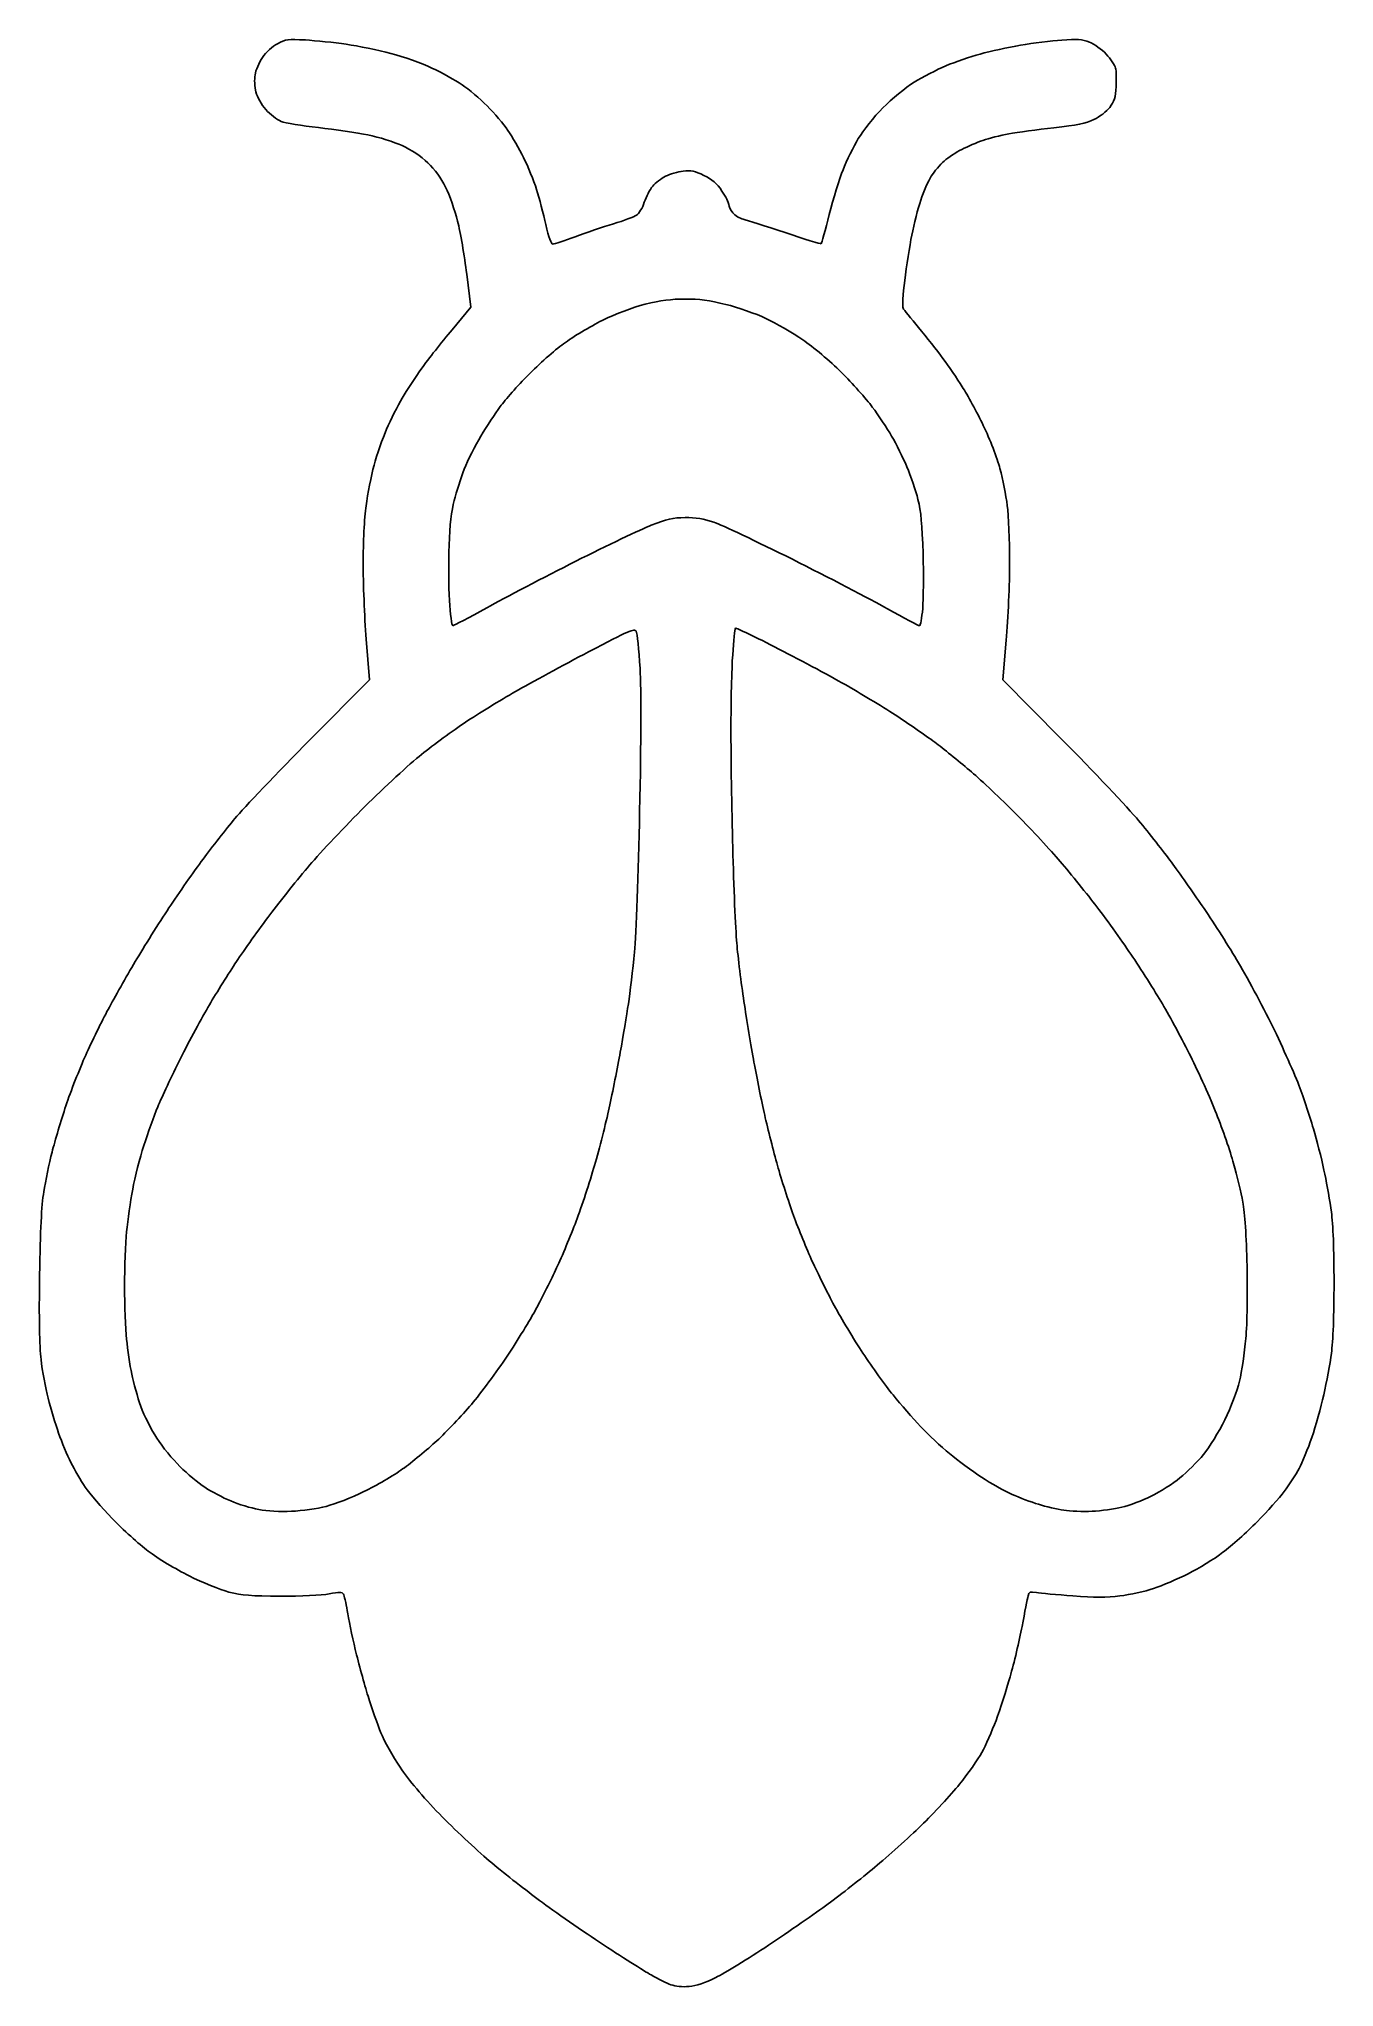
# Model space of a CAD drawing. Extents: x 0 to 49.8, y -0.1 to 74.9.
import ezdxf

# ---------------------------------------------------------------- set-up
doc = ezdxf.new("R2010")
doc.units = 0
doc.layers.add('Layer_1', color=7, linetype='CONTINUOUS')

msp = doc.modelspace()

# ---------------------------------------------------------------- linework, layer by layer
at = {"layer": 'Layer_1', "color": 7}
for points in [[(15.912385, 63.68751), (16.639727, 64.556664), (16.47962, 65.828184)], [(10.450609, 47.922804), (12.731787, 50.229091), (12.611104, 51.790683)], [(37.227756, 51.745018), (37.093416, 50.228257), (39.341367, 47.960613)], [(24.332688, 0.036722), (24.332737, 0.036592)]]:
    msp.add_lwpolyline(points, dxfattribs=at)
for points in [[(17.251131, 52.996392)], [(11.07325, 18.435525)], [(41.675367, 18.402215)]]:
    msp.add_lwpolyline(points, close=True, dxfattribs=at)
for points in [[(8.621481, 74.155974), (8.762807, 74.364839), (8.99819, 74.581312), (9.20296, 74.690735)], [(9.20296, 74.690735), (9.518148, 74.859163), (9.607898, 74.871036), (10.273296, 74.832323)], [(10.273296, 74.832323), (10.672761, 74.809083), (11.378036, 74.734943), (11.840574, 74.667563)], [(11.840574, 74.667563), (12.303112, 74.600183), (13.077195, 74.441473), (13.560758, 74.314866)], [(13.560758, 74.314866), (14.04432, 74.18826), (14.753815, 73.936465), (15.137411, 73.755321)], [(34.906026, 73.838952), (35.255196, 73.986526), (35.850516, 74.190876), (36.228956, 74.293064)], [(36.228956, 74.293064), (36.607396, 74.395252), (37.304836, 74.546694), (37.778827, 74.629602)], [(37.778827, 74.629602), (38.252817, 74.712512), (38.965807, 74.803203), (39.363237, 74.831139)], [(39.363237, 74.831139), (39.948237, 74.872259), (40.150587, 74.857209), (40.425837, 74.752089)], [(40.425837, 74.752089), (40.617837, 74.678759), (40.900427, 74.476215), (41.075077, 74.286748)], [(41.075077, 74.286748), (41.245167, 74.102224), (41.406547, 73.86271), (41.433707, 73.754495)], [(8.369914, 72.833805), (8.322424, 73.022413), (8.306174, 73.318102), (8.333804, 73.490892)], [(8.333804, 73.490892), (8.361434, 73.663683), (8.490889, 73.962969), (8.621481, 74.155974)], [(15.137411, 73.755321), (15.521006, 73.574178), (16.043701, 73.284147), (16.298954, 73.110808)], [(33.682786, 73.205942), (34.006396, 73.406523), (34.556856, 73.691377), (34.906026, 73.838952)], [(41.433707, 73.754495), (41.460907, 73.646281), (41.470007, 73.325519), (41.453907, 73.041693)], [(8.751909, 72.155012), (8.578552, 72.351954), (8.420546, 72.632727), (8.369914, 72.833805)], [(16.298954, 73.110808), (16.554207, 72.937469), (16.988686, 72.570011), (17.264462, 72.294234)], [(32.482776, 72.221257), (32.819166, 72.562253), (33.359176, 73.005361), (33.682786, 73.205942)], [(41.453907, 73.041693), (41.430107, 72.619531), (41.385407, 72.474026), (41.208347, 72.241932)], [(9.3355, 71.704062), (9.177129, 71.767352), (8.914513, 71.970284), (8.751909, 72.155012)], [(17.264462, 72.294234), (17.540239, 72.018458), (17.898799, 71.596963), (18.061263, 71.357579)], [(31.539705, 71.039654), (31.722006, 71.348541), (32.146386, 71.880262), (32.482776, 72.221257)], [(41.208347, 72.241932), (41.088807, 72.085195), (40.815737, 71.873423), (40.598217, 71.76875)], [(10.770236, 71.461033), (10.139502, 71.531403), (9.49387, 71.640768), (9.3355, 71.704062)], [(12.677008, 71.180632), (12.259017, 71.264482), (11.40097, 71.390661), (10.770236, 71.461033)], [(13.99448, 70.770604), (13.687861, 70.912271), (13.094999, 71.096783), (12.677008, 71.180632)], [(18.061263, 71.357579), (18.223727, 71.118195), (18.494821, 70.647104), (18.663693, 70.310713)], [(37.330646, 71.222298), (37.006376, 71.160788), (36.556256, 71.046871), (36.330376, 70.969158)], [(39.062357, 71.456711), (38.434187, 71.389301), (37.654927, 71.283811), (37.330646, 71.222298)], [(40.598217, 71.76875), (40.293787, 71.62226), (39.945397, 71.551477), (39.062357, 71.456711)], [(14.976244, 70.111767), (14.720617, 70.353527), (14.330367, 70.615414), (13.99448, 70.770604)], [(30.952635, 69.843978), (31.093225, 70.192713), (31.357415, 70.730767), (31.539705, 71.039654)], [(35.522856, 70.626767), (35.304596, 70.516167), (34.998296, 70.313799), (34.842206, 70.177062)], [(36.330376, 70.969158), (36.104496, 70.891448), (35.741106, 70.737368), (35.522856, 70.626767)], [(15.666419, 69.16963), (15.492054, 69.52431), (15.254462, 69.848638), (14.976244, 70.111767)], [(18.663693, 70.310713), (18.832565, 69.974322), (19.056781, 69.423863), (19.16195, 69.087471)], [(24.126064, 69.591987), (24.291846, 69.676567), (24.59591, 69.765708), (24.80176, 69.790088)], [(24.80176, 69.790088), (25.110903, 69.826698), (25.250143, 69.798188), (25.601902, 69.626058)], [(30.420835, 68.119793), (30.572735, 68.71936), (30.812045, 69.495243), (30.952635, 69.843978)], [(34.842206, 70.177062), (34.686106, 70.040325), (34.462436, 69.777431), (34.345166, 69.592853)], [(16.125916, 67.86423), (16.019437, 68.284719), (15.812663, 68.872149), (15.666419, 69.16963)], [(19.16195, 69.087471), (19.26712, 68.75108), (19.428846, 68.140415), (19.521343, 67.730438)], [(23.308293, 68.590009), (23.379083, 68.80315), (23.524227, 69.08119), (23.630826, 69.207875)], [(23.630826, 69.207875), (23.737425, 69.334561), (23.960282, 69.507411), (24.126064, 69.591987)], [(25.601902, 69.626058), (25.919991, 69.470431), (26.094829, 69.318125), (26.292737, 69.024248)], [(26.292737, 69.024248), (26.438468, 68.80785), (26.557703, 68.574771), (26.557703, 68.506294)], [(34.345166, 69.592853), (34.227886, 69.408276), (34.045956, 68.995431), (33.940876, 68.675422)], [(23.009792, 68.091233), (23.103172, 68.152423), (23.237499, 68.376868), (23.308293, 68.590009)], [(26.557703, 68.506294), (26.557703, 68.437814), (26.626933, 68.293785), (26.71154, 68.18622)], [(26.71154, 68.18622), (26.79615, 68.078656), (26.976769, 67.966727), (27.112916, 67.937489)], [(33.940876, 68.675422), (33.835796, 68.355412), (33.681026, 67.74955), (33.596936, 67.32906)], [(16.47962, 65.828184), (16.39156, 66.52752), (16.232394, 67.44374), (16.125916, 67.86423)], [(19.521343, 67.730438), (19.635535, 67.2243), (19.72374, 66.985025), (19.796127, 66.985025)], [(20.649944, 67.265432), (21.060908, 67.419656), (21.721794, 67.643523), (22.118579, 67.762913)], [(22.118579, 67.762913), (22.515364, 67.882303), (22.91641, 68.030047), (23.009792, 68.091233)], [(27.112916, 67.937489), (27.249062, 67.908249), (27.973045, 67.678178), (28.721765, 67.426214)], [(30.113865, 66.998885), (30.130765, 67.015815), (30.268935, 67.520226), (30.420835, 68.119793)], [(19.796127, 66.985025), (19.854767, 66.985025), (20.23898, 67.111208), (20.649944, 67.265432)], [(28.721765, 67.426214), (29.470485, 67.174249), (30.096935, 66.981951), (30.113865, 66.998885)], [(33.596936, 67.32906), (33.512836, 66.908571), (33.389976, 66.124544), (33.323886, 65.586777)], [(33.323886, 65.586777), (33.257786, 65.049012), (33.229186, 64.56736), (33.260186, 64.516441)], [(23.346671, 64.668296), (22.836524, 64.540073), (22.233615, 64.313023), (21.692609, 64.045389)], [(24.875723, 64.870656), (24.346123, 64.870197), (23.932019, 64.815416), (23.346671, 64.668296)], [(26.438452, 64.664601), (25.823967, 64.816416), (25.409301, 64.871092), (24.875723, 64.870656)], [(27.983543, 64.122257), (27.593779, 64.30689), (26.898487, 64.550945), (26.438452, 64.664601)], [(33.260186, 64.516441), (33.291286, 64.465521), (33.560366, 64.131429), (33.858256, 63.774013)], [(14.748064, 62.207921), (14.988403, 62.543661), (15.512347, 63.209476), (15.912385, 63.68751)], [(21.692609, 64.045389), (21.224389, 63.813762), (20.553517, 63.41159), (20.201783, 63.151674)], [(29.402465, 63.302426), (29.011825, 63.568699), (28.373305, 63.937624), (27.983543, 64.122257)], [(33.858256, 63.774013), (34.156136, 63.416597), (34.575146, 62.88334), (34.789376, 62.588998)], [(20.201783, 63.151674), (19.850049, 62.891757), (19.235432, 62.348319), (18.835967, 61.944033)], [(30.883045, 62.053766), (30.459365, 62.474255), (29.793105, 63.036152), (29.402465, 63.302426)], [(13.996596, 61.061132), (14.169565, 61.356126), (14.507726, 61.872182), (14.748064, 62.207921)], [(34.789376, 62.588998), (35.003616, 62.294655), (35.340546, 61.802648), (35.538126, 61.49565)], [(18.835967, 61.944033), (18.436502, 61.539748), (17.954851, 60.994977), (17.765631, 60.733431)], [(32.076876, 60.715845), (31.843946, 61.031212), (31.306725, 61.633276), (30.883045, 62.053766)], [(35.538126, 61.49565), (35.735696, 61.188651), (36.099836, 60.51778), (36.347326, 60.004823)], [(13.397668, 59.867562), (13.554109, 60.229031), (13.823627, 60.766138), (13.996596, 61.061132)], [(17.765631, 60.733431), (17.57641, 60.471885), (17.242452, 59.962635), (17.0235, 59.601764)], [(32.819586, 59.597631), (32.644026, 59.897281), (32.309806, 60.400477), (32.076876, 60.715845)], [(36.347326, 60.004823), (36.594806, 59.491867), (36.883156, 58.745342), (36.988086, 58.345877)], [(12.913224, 58.476199), (13.023227, 58.87998), (13.241226, 59.506094), (13.397668, 59.867562)], [(17.0235, 59.601764), (16.804548, 59.240894), (16.517381, 58.66552), (16.385352, 58.323156)], [(33.408906, 58.412616), (33.260336, 58.764725), (32.995146, 59.297982), (32.819586, 59.597631)], [(12.603312, 56.916289), (12.663762, 57.370459), (12.803222, 58.072418), (12.913224, 58.476199)], [(16.385352, 58.323156), (16.253323, 57.980792), (16.077119, 57.441588), (15.993788, 57.124926)], [(33.833156, 57.160798), (33.748356, 57.497189), (33.557466, 58.060507), (33.408906, 58.412616)], [(36.988086, 58.345877), (37.093026, 57.946412), (37.218536, 57.309944), (37.267006, 56.931504)], [(15.993788, 57.124926), (15.890928, 56.734049), (15.828625, 56.180946), (15.799755, 55.402388)], [(34.028376, 55.085453), (33.997276, 56.192221), (33.949676, 56.698332), (33.833156, 57.160798)], [(12.491912, 54.721401), (12.49273, 55.47442), (12.542862, 56.46212), (12.603312, 56.916289)], [(23.576049, 56.170594), (24.184373, 56.412861), (24.395488, 56.460334), (24.875743, 56.462859)], [(24.875743, 56.462859), (25.282519, 56.464959), (25.604649, 56.413459), (25.984307, 56.285481)], [(25.984307, 56.285481), (26.27865, 56.186261), (27.637595, 55.544296), (29.004185, 54.858883)], [(37.267006, 56.931504), (37.315506, 56.553064), (37.356706, 55.572559), (37.358606, 54.752605)], [(20.67085, 54.784037), (21.869245, 55.387556), (23.176584, 56.011507), (23.576049, 56.170594)], [(12.611104, 51.790683), (12.544724, 52.649559), (12.491091, 53.968382), (12.491912, 54.721401)], [(15.799755, 55.402388), (15.776365, 54.771654), (15.782535, 53.816951), (15.813475, 53.280827)], [(17.251148, 52.996392), (17.933589, 53.376077), (19.472455, 54.180517), (20.67085, 54.784037)], [(29.004185, 54.858883), (30.370775, 54.173469), (32.014786, 53.318687), (32.657556, 52.959366)], [(34.014676, 52.963892), (34.044776, 53.325703), (34.050976, 54.280405), (34.028376, 55.085453)], [(37.358606, 54.752605), (37.360606, 53.924732), (37.302406, 52.587291), (37.227756, 51.745018)], [(15.813475, 53.280827), (15.844405, 52.744703), (15.901355, 52.306056), (15.940022, 52.306056)], [(15.940022, 52.306056), (15.978692, 52.306056), (16.56869, 52.616708), (17.251131, 52.996392)], [(32.657556, 52.959366), (33.300316, 52.600046), (33.856286, 52.306056), (33.893046, 52.306056)], [(33.893046, 52.306056), (33.929846, 52.306056), (33.984546, 52.602083), (34.014676, 52.963892)], [(22.995302, 52.095267), (22.930922, 52.210302), (22.7156, 52.116847), (21.16586, 51.301275)], [(23.142133, 50.663759), (23.101503, 51.379379), (23.035433, 52.023558), (22.995302, 52.095267)], [(26.814563, 52.206089), (26.792253, 52.183779), (26.743823, 51.72409), (26.706929, 51.184554)], [(28.483945, 51.408187), (27.588093, 51.869341), (26.836871, 52.228397), (26.814563, 52.206089)], [(21.16586, 51.301275), (20.199798, 50.79287), (18.933632, 50.104782), (18.35216, 49.772191)], [(26.706929, 51.184554), (26.670039, 50.645019), (26.639609, 49.36069), (26.639309, 48.33049)], [(31.144875, 49.977228), (30.577215, 50.303101), (29.379795, 50.947033), (28.483945, 51.408187)], [(23.128453, 45.157737), (23.187163, 47.977541), (23.191663, 49.791222), (23.142133, 50.663759)], [(18.35216, 49.772191), (17.770687, 49.4396), (16.905859, 48.908362), (16.430318, 48.591663)], [(33.053976, 48.809959), (32.571636, 49.126084), (31.712536, 49.651355), (31.144875, 49.977228)], [(34.544796, 47.77237), (34.207186, 48.02692), (33.536316, 48.493835), (33.053976, 48.809959)], [(16.430318, 48.591663), (15.954777, 48.274964), (15.191995, 47.717446), (14.735246, 47.352732)], [(26.639309, 48.33049), (26.639003, 47.300291), (26.670239, 45.24832), (26.708709, 43.770554)], [(39.341367, 47.960613), (40.577747, 46.713409), (41.917717, 45.297327), (42.319087, 44.813764)], [(7.563349, 44.890218), (7.896694, 45.289683), (9.195961, 46.654346), (10.450609, 47.922804)], [(14.735246, 47.352732), (14.278497, 46.98802), (13.300136, 46.086917), (12.561111, 45.350283)], [(35.887346, 46.683494), (35.486556, 47.027826), (34.882416, 47.51782), (34.544796, 47.77237)], [(37.560927, 45.110629), (37.041246, 45.631372), (36.288126, 46.339161), (35.887346, 46.683494)], [(12.561111, 45.350283), (11.822085, 44.613649), (10.863511, 43.598104), (10.430946, 43.093516)], [(22.926594, 39.750729), (22.991974, 40.438219), (23.078386, 42.752957), (23.128453, 45.157737)], [(39.222067, 43.331204), (38.828127, 43.789145), (38.080617, 44.589886), (37.560927, 45.110629)], [(6.333746, 43.322939), (6.676684, 43.785478), (7.230006, 44.490753), (7.563349, 44.890218)], [(42.319087, 44.813764), (42.720457, 44.330201), (43.288588, 43.607724), (43.581608, 43.208259)], [(26.708709, 43.770554), (26.747179, 42.292786), (26.81699, 40.641409), (26.863849, 40.100829)], [(5.022977, 41.44985), (5.400962, 42.01751), (5.990809, 42.8604), (6.333746, 43.322939)], [(10.430946, 43.093516), (9.998381, 42.588928), (9.309374, 41.728837), (8.899821, 41.1822)], [(40.640117, 41.591278), (40.254127, 42.090295), (39.616007, 42.873263), (39.222067, 43.331204)], [(43.581608, 43.208259), (43.874618, 42.808794), (44.408588, 42.051913), (44.768208, 41.526301)], [(3.72506, 39.385629), (4.060928, 39.953289), (4.644991, 40.882189), (5.022977, 41.44985)], [(42.023457, 39.671599), (41.648607, 40.228399), (41.026097, 41.092259), (40.640117, 41.591278)], [(44.768208, 41.526301), (45.127818, 41.000689), (45.722688, 40.071789), (46.090148, 39.462079)], [(8.899821, 41.1822), (8.490266, 40.635559), (7.914987, 39.827079), (7.621423, 39.385559)], [(22.694711, 37.762959), (22.759371, 38.195069), (22.863721, 39.089569), (22.926594, 39.750729)], [(26.863849, 40.100829), (26.910709, 39.560249), (27.034871, 38.550289), (27.139766, 37.856479)], [(2.685064, 37.548709), (2.921193, 37.991349), (3.389191, 38.817969), (3.72506, 39.385629)], [(7.621423, 39.385559), (7.327859, 38.944049), (6.858258, 38.195209), (6.577866, 37.721479)], [(43.233808, 37.763279), (42.942967, 38.256059), (42.398307, 39.114799), (42.023457, 39.671599)], [(46.090148, 39.462079), (46.457598, 38.852369), (47.078218, 37.699849), (47.469288, 36.900918)], [(1.82395, 35.790298), (2.061434, 36.314768), (2.448935, 37.106058), (2.685064, 37.548709)], [(6.577866, 37.721479), (6.297475, 37.247748), (5.797149, 36.318848), (5.466033, 35.657258)], [(22.384601, 35.906968), (22.4905, 36.495658), (22.630049, 37.330848), (22.694711, 37.762959)], [(27.139766, 37.856479), (27.244662, 37.162678), (27.417779, 36.113358), (27.52447, 35.524678)], [(44.326118, 35.737278), (44.016198, 36.358798), (43.524658, 37.270498), (43.233808, 37.763279)], [(47.469288, 36.900918), (47.860368, 36.101988), (48.333758, 35.035478), (48.521268, 34.530888)], [(1.060189, 33.842818), (1.242774, 34.389448), (1.586466, 35.265818), (1.82395, 35.790298)], [(5.466033, 35.657258), (5.134916, 34.995668), (4.743476, 34.161938), (4.596167, 33.804518)], [(21.959305, 33.766298), (22.087319, 34.354978), (22.278703, 35.318288), (22.384601, 35.906968)], [(27.52447, 35.524678), (27.631162, 34.935988), (27.817185, 34.017918), (27.937855, 33.484518)], [(45.314878, 33.531418), (45.080988, 34.123128), (44.636048, 35.115768), (44.326118, 35.737278)], [(48.521268, 34.530888), (48.708768, 34.026298), (48.969089, 33.235018), (49.099749, 32.772478)], [(0.528687, 32.060098), (0.638428, 32.493958), (0.877604, 33.296178), (1.060189, 33.842818)], [(4.596167, 33.804518), (4.448858, 33.447108), (4.206424, 32.776238), (4.057425, 32.313698)], [(21.395035, 31.549167), (21.57737, 32.179908), (21.831291, 33.177608), (21.959305, 33.766298)], [(27.937855, 33.484518), (28.058525, 32.951108), (28.279915, 32.079358), (28.429845, 31.547277)], [(45.975388, 31.620097), (45.845998, 32.079618), (45.548768, 32.939708), (45.314878, 33.531418)], [(4.057425, 32.313698), (3.908426, 31.851158), (3.715722, 31.094277), (3.629194, 30.631737)], [(49.099749, 32.772478), (49.230409, 32.309938), (49.403549, 31.604657), (49.484489, 31.205197)], [(0.208042, 30.531047), (0.274652, 30.938177), (0.418946, 31.626247), (0.528687, 32.060098)], [(20.684998, 29.399807), (20.893184, 29.951227), (21.212701, 30.918437), (21.395035, 31.549167)], [(28.429845, 31.547277), (28.579765, 31.015207), (28.857915, 30.150937), (29.047955, 29.626677)], [(46.330698, 30.134767), (46.264698, 30.492187), (46.104788, 31.160587), (45.975388, 31.620097)], [(49.484489, 31.205197), (49.565389, 30.805737), (49.677869, 30.152067), (49.734359, 29.752597)], [(0.049349, 27.328377), (0.075649, 29.051597), (0.123289, 30.013037), (0.208042, 30.531047)], [(3.629194, 30.631737), (3.542664, 30.169197), (3.436823, 29.434477), (3.393988, 28.999017)], [(46.491178, 27.683857), (46.465578, 28.823147), (46.406678, 29.723697), (46.330698, 30.134767)], [(19.934891, 27.603177), (20.139263, 28.039907), (20.476812, 28.848397), (20.684998, 29.399807)], [(29.047955, 29.626677), (29.237985, 29.102427), (29.562355, 28.305607), (29.768775, 27.855967)], [(49.734359, 29.752597), (49.799059, 29.294997), (49.837049, 28.290907), (49.837049, 27.038527)], [(3.393988, 28.999017), (3.351158, 28.563567), (3.316708, 27.617467), (3.317428, 26.896577)], [(29.768775, 27.855967), (29.975195, 27.406327), (30.356055, 26.642797), (30.615135, 26.159227)], [(0.102789, 24.083046), (0.041789, 24.607736), (0.024169, 25.678066), (0.049349, 27.328377)], [(19.153724, 26.044587), (19.378993, 26.465067), (19.730518, 27.166437), (19.934891, 27.603177)], [(46.444078, 24.892996), (46.496678, 25.488326), (46.515478, 26.600557), (46.491178, 27.683857)], [(49.837049, 27.038527), (49.837049, 25.809706), (49.798549, 24.773456), (49.736119, 24.324466)], [(3.317428, 26.896577), (3.318155, 26.175687), (3.352618, 25.259026), (3.394008, 24.859566)], [(18.030291, 24.209716), (18.42291, 24.798406), (18.928455, 25.624096), (19.153724, 26.044587)], [(30.615135, 26.159227), (30.874215, 25.675666), (31.370175, 24.849976), (31.717266, 24.324366)], [(3.394008, 24.859566), (3.435398, 24.460096), (3.524708, 23.858036), (3.592474, 23.521646)], [(46.202938, 23.253696), (46.287438, 23.610926), (46.395948, 24.348606), (46.444078, 24.892996)], [(0.377965, 22.591356), (0.276677, 22.981196), (0.152848, 23.652456), (0.102789, 24.083046)], [(16.659073, 22.358366), (17.020625, 22.787926), (17.637672, 23.621036), (18.030291, 24.209716)], [(31.717266, 24.324366), (32.064366, 23.798756), (32.584716, 23.076276), (32.873606, 22.718866)], [(49.736119, 24.324466), (49.680619, 23.924996), (49.548939, 23.206536), (49.443509, 22.727886)], [(3.592474, 23.521646), (3.660244, 23.185256), (3.818715, 22.624916), (3.944642, 22.276446)], [(45.633738, 21.763206), (45.877838, 22.257176), (46.112708, 22.872196), (46.202938, 23.253696)], [(0.781518, 21.249536), (0.660852, 21.597696), (0.479253, 22.201516), (0.377965, 22.591356)], [(32.873606, 22.718866), (33.162486, 22.361446), (33.638866, 21.816316), (33.932216, 21.507466)], [(49.443509, 22.727886), (49.338089, 22.249236), (49.131119, 21.509556), (48.983569, 21.084156)], [(3.944642, 22.276446), (4.070568, 21.927986), (4.346592, 21.377876), (4.558029, 21.053986)], [(15.328396, 20.956396), (15.698718, 21.297916), (16.297523, 21.928796), (16.659073, 22.358366)], [(44.811778, 20.427286), (45.035288, 20.699506), (45.405168, 21.300666), (45.633738, 21.763206)], [(1.251541, 20.119565), (1.113694, 20.392886), (0.902184, 20.901376), (0.781518, 21.249536)], [(4.558029, 21.053986), (4.769465, 20.730096), (5.169991, 20.239896), (5.448088, 19.964655)], [(33.932216, 21.507466), (34.225566, 21.198616), (34.724726, 20.730106), (35.041466, 20.466346)], [(48.983569, 21.084156), (48.836018, 20.658756), (48.614618, 20.121475), (48.491568, 19.890205)], [(14.012354, 19.872555), (14.365855, 20.127145), (14.958075, 20.614876), (15.328396, 20.956396)], [(35.041466, 20.466346), (35.358206, 20.202586), (35.914796, 19.793185), (36.278336, 19.556565)], [(43.910448, 19.529875), (44.182668, 19.751235), (44.588268, 20.155065), (44.811778, 20.427286)], [(1.80275, 19.179515), (1.637431, 19.423225), (1.389387, 19.846255), (1.251541, 20.119565)], [(5.448088, 19.964655), (5.726184, 19.689405), (6.157701, 19.330485), (6.407013, 19.167055)], [(12.525854, 19.001095), (12.989928, 19.225805), (13.658853, 19.617955), (14.012354, 19.872555)], [(36.278336, 19.556565), (36.641876, 19.319945), (37.169636, 19.023015), (37.451117, 18.896725)], [(42.803877, 18.827375), (43.140267, 18.992395), (43.638228, 19.308525), (43.910448, 19.529875)], [(48.491568, 19.890205), (48.368508, 19.658945), (48.113158, 19.263295), (47.924128, 19.011005)], [(2.839695, 17.969215), (2.434694, 18.391165), (1.968068, 18.935805), (1.80275, 19.179515)], [(6.407013, 19.167055), (6.656325, 19.003625), (7.102789, 18.768035), (7.399155, 18.643515)], [(11.073254, 18.435495), (11.40811, 18.521895), (12.06178, 18.776395), (12.525854, 19.001095)], [(37.451117, 18.896725), (37.732607, 18.770425), (38.192047, 18.597795), (38.472087, 18.513105)], [(41.675357, 18.402195), (41.959657, 18.470995), (42.467487, 18.662355), (42.803877, 18.827375)], [(47.924128, 19.011005), (47.735098, 18.758715), (47.262578, 18.230935), (46.874098, 17.838175)], [(7.399155, 18.643515), (7.695521, 18.518995), (8.179612, 18.370855), (8.474912, 18.314305)], [(8.474912, 18.314305), (8.797149, 18.252605), (9.302221, 18.224905), (9.738123, 18.245005)], [(9.738123, 18.245005), (10.137588, 18.263405), (10.738395, 18.349145), (11.07325, 18.435525)], [(38.472087, 18.513105), (38.752137, 18.428405), (39.187687, 18.327085), (39.439977, 18.287945)], [(39.439977, 18.287945), (39.692277, 18.248845), (40.182147, 18.230345), (40.528577, 18.246945)], [(40.528577, 18.246945), (40.875017, 18.263545), (41.391077, 18.333345), (41.675367, 18.402215)], [(4.229724, 16.711795), (3.87021, 16.981415), (3.244697, 17.547255), (2.839695, 17.969215)], [(46.874098, 17.838175), (46.485608, 17.445405), (45.896028, 16.918505), (45.563918, 16.667285)], [(5.800817, 15.760205), (5.29623, 16.013945), (4.589238, 16.442165), (4.229724, 16.711795)], [(45.563918, 16.667285), (45.231818, 16.416065), (44.629758, 16.045195), (44.225998, 15.843135)], [(7.329869, 15.141265), (6.993477, 15.227965), (6.305404, 15.506465), (5.800817, 15.760205)], [(44.225998, 15.843135), (43.822248, 15.641075), (43.222428, 15.385655), (42.893057, 15.275515)], [(9.317637, 14.980315), (8.184331, 14.983315), (7.833561, 15.011515), (7.329869, 15.141265)], [(11.182873, 15.068915), (10.910566, 15.017715), (10.083825, 14.978415), (9.317637, 14.980315)], [(11.733134, 15.061915), (11.683724, 15.141815), (11.577928, 15.143215), (11.182873, 15.068915)], [(11.879985, 14.425775), (11.832865, 14.721215), (11.76678, 15.007475), (11.733134, 15.061915)], [(38.067697, 14.987535), (38.044597, 14.887735), (37.940127, 14.358884), (37.835457, 13.812244)], [(38.392507, 15.121415), (38.139387, 15.163915), (38.105207, 15.149815), (38.067697, 14.987535)], [(39.794347, 14.990635), (39.178917, 15.036435), (38.548097, 15.095265), (38.392507, 15.121415)], [(41.603747, 14.991325), (41.103857, 14.930525), (40.604477, 14.930325), (39.794347, 14.990635)], [(42.893057, 15.275515), (42.563687, 15.165385), (41.983507, 15.037505), (41.603747, 14.991325)], [(12.1923, 12.932954), (12.06765, 13.458574), (11.927108, 14.130334), (11.879985, 14.425775)], [(37.835457, 13.812244), (37.730797, 13.265614), (37.525307, 12.398044), (37.378826, 11.884324)], [(12.681352, 11.134224), (12.537024, 11.597914), (12.31695, 12.407344), (12.1923, 12.932954)], [(37.378826, 11.884324), (37.232336, 11.370604), (36.987736, 10.613714), (36.835266, 10.202364)], [(13.17725, 9.724964), (13.048835, 10.036374), (12.825681, 10.670544), (12.681352, 11.134224)], [(36.835266, 10.202364), (36.682796, 9.791014), (36.437566, 9.236334), (36.290326, 8.969754)], [(13.916149, 8.399563), (13.638169, 8.817124), (13.305664, 9.413554), (13.17725, 9.724964)], [(15.424649, 6.606633), (14.793235, 7.257343), (14.234297, 7.921673), (13.916149, 8.399563)], [(36.290326, 8.969754), (36.143086, 8.703164), (35.755106, 8.152703), (35.428166, 7.746503)], [(35.428166, 7.746503), (35.101226, 7.340313), (34.439316, 6.626093), (33.957266, 6.159363)], [(17.34092, 4.807223), (16.838665, 5.228343), (15.976344, 6.038073), (15.424649, 6.606633)], [(33.957266, 6.159363), (33.475216, 5.692633), (32.671016, 4.970163), (32.170146, 4.553863)], [(19.175782, 3.352063), (18.668862, 3.731283), (17.843174, 4.386113), (17.34092, 4.807223)], [(32.170146, 4.553863), (31.669285, 4.137563), (30.863845, 3.505013), (30.380285, 3.148193)], [(21.588282, 1.674752), (20.768327, 2.218052), (19.682702, 2.972843), (19.175782, 3.352063)], [(30.380285, 3.148193), (29.896715, 2.791362), (28.864605, 2.075822), (28.086705, 1.558082)], [(23.568211, 0.413262), (23.299204, 0.563772), (22.408236, 1.131442), (21.588282, 1.674752)], [(28.086705, 1.558082), (27.308799, 1.040342), (26.396501, 0.479142), (26.059375, 0.310952)], [(24.332737, 0.036592), (24.181254, 0.093192), (23.837217, 0.262742), (23.568211, 0.413262)], [(25.027264, -0.030578), (24.775371, -0.052078), (24.498204, -0.025578), (24.332688, 0.036722)], [(26.059375, 0.310952), (25.645957, 0.104712), (25.309969, -0.006468), (25.027264, -0.030578)]]:
    msp.add_open_spline(points, degree=3, dxfattribs=at)

doc.saveas('drawing.dxf')
